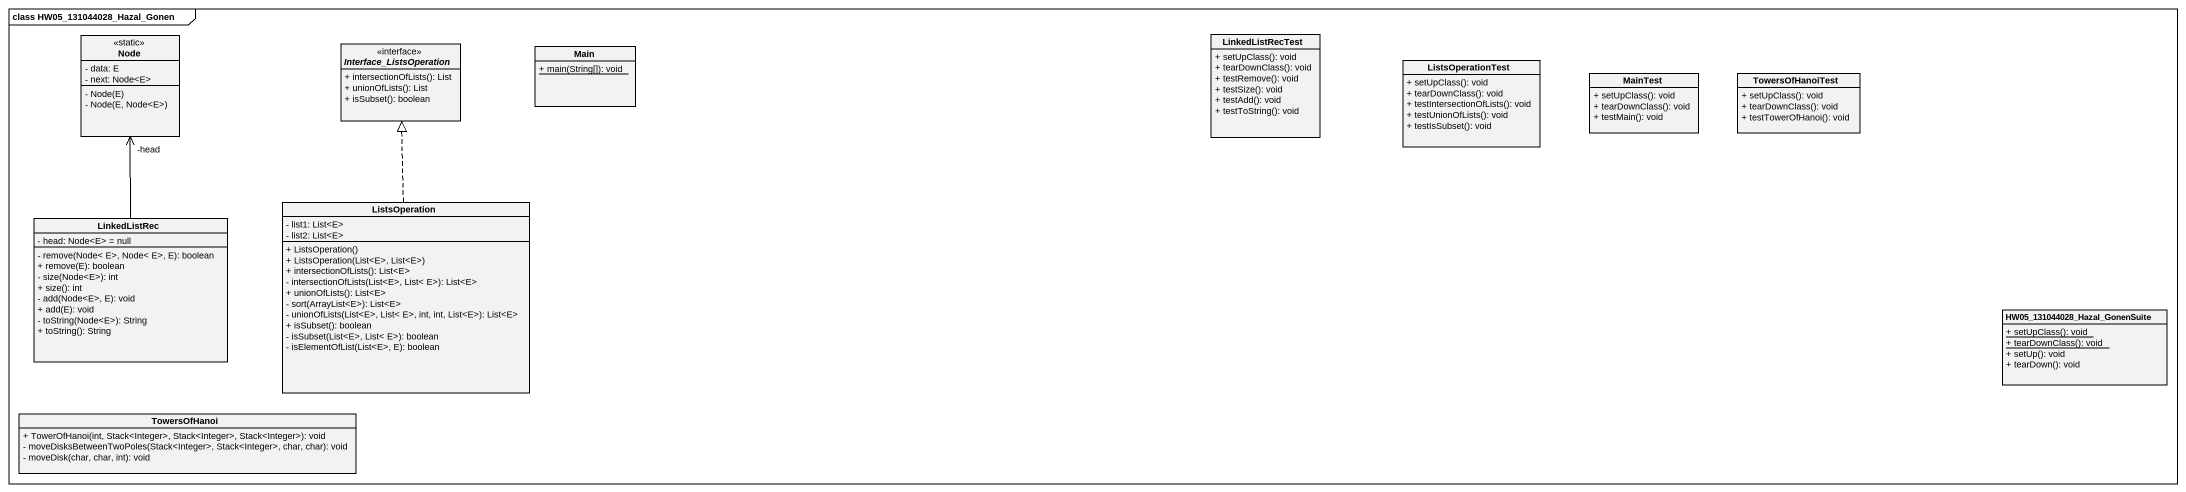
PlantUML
@startuml
mainframe class HW05_131044028_Hazal_Gonen
hide circle
hide empty members
skinparam classAttributeIconSize 0
class "Node" as Node_ <<static>> {
  - data: E
  - next: Node<E>
  - Node(E)
  - Node(E, Node<E>)
}
interface Interface_ListsOperation <<interface>> {
  + intersectionOfLists(): List
  + unionOfLists(): List
  + isSubset(): boolean
}
class Main {
  {static} + main(String[]): void
}
class LinkedListRecTest {
  + setUpClass(): void
  + tearDownClass(): void
  + testRemove(): void
  + testSize(): void
  + testAdd(): void
  + testToString(): void
}
class ListsOperationTest {
  + setUpClass(): void
  + tearDownClass(): void
  + testIntersectionOfLists(): void
  + testUnionOfLists(): void
  + testIsSubset(): void
}
class MainTest {
  + setUpClass(): void
  + tearDownClass(): void
  + testMain(): void
}
class TowersOfHanoiTest {
  + setUpClass(): void
  + tearDownClass(): void
  + testTowerOfHanoi(): void
}
class ListsOperation {
  - list1: List<E>
  - list2: List<E>
  + ListsOperation()
  + ListsOperation(List<E>, List<E>)
  + intersectionOfLists(): List<E>
  - intersectionOfLists(List<E>, List< E>): List<E>
  + unionOfLists(): List<E>
  - sort(ArrayList<E>): List<E>
  - unionOfLists(List<E>, List< E>, int, int, List<E>): List<E>
  + isSubset(): boolean
  - isSubset(List<E>, List< E>): boolean
  - isElementOfList(List<E>, E): boolean
}
class LinkedListRec {
  - head: Node<E> = null
  - remove(Node< E>, Node< E>, E): boolean
  + remove(E): boolean
  - size(Node<E>): int
  + size(): int
  - add(Node<E>, E): void
  + add(E): void
  - toString(Node<E>): String
  + toString(): String
}
class "HW05_131044028_Hazal_GonenSuite" as HW05_131044028_Hazal {
  {static} + setUpClass(): void
  {static} + tearDownClass(): void
  + setUp(): void
  + tearDown(): void
}
class TowersOfHanoi {
  + TowerOfHanoi(int, Stack<Integer>, Stack<Integer>, Stack<Integer>): void
  - moveDisksBetweenTwoPoles(Stack<Integer>, Stack<Integer>, char, char): void
  - moveDisk(char, char, int): void
}
ListsOperation .up.|> Interface_ListsOperation
LinkedListRec -up-> "-head" Node_
@enduml
